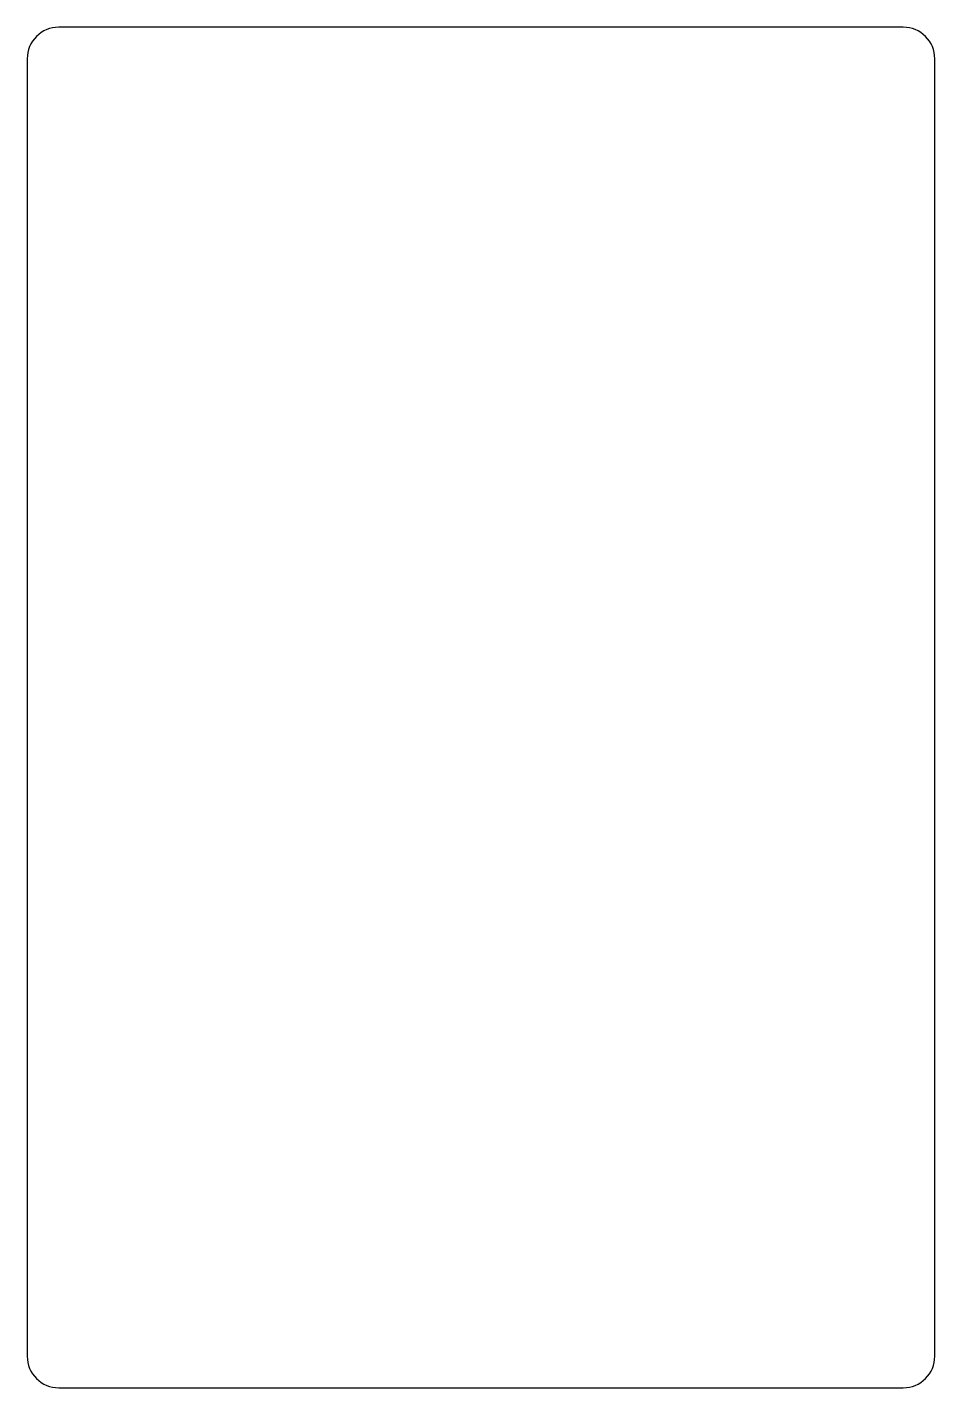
# Model space of a CAD drawing. Header units: inches. Extents: x 0 to 4, y 0 to 6.
import ezdxf

# ---------------------------------------------------------------- set-up
doc = ezdxf.new("R2010")
doc.units = ezdxf.units.IN
doc.layers.add('CUT', color=1, linetype='Continuous')

msp = doc.modelspace()

# ---------------------------------------------------------------- linework, layer by layer
at = {"layer": 'CUT'}
msp.add_lwpolyline([(0.1389, 0), (3.8611, 0, 0.414214), (4, 0.1389), (4, 5.8611, 0.414214), (3.8611, 6), (0.1389, 6, 0.414214), (0, 5.8611), (0, 0.1389, 0.414214)], format="xyb", close=True, dxfattribs=at)

doc.saveas('drawing.dxf')
